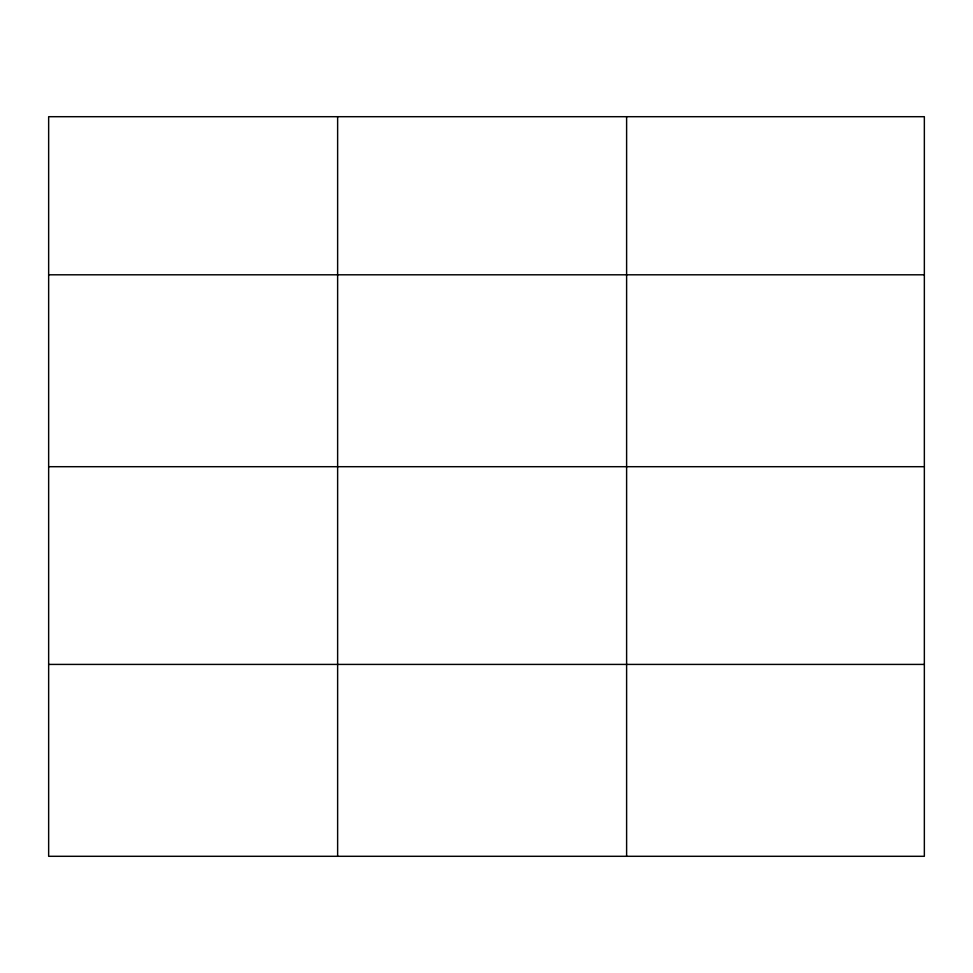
<?xml version="1.0" encoding="UTF-8"?>
<svg xmlns="http://www.w3.org/2000/svg" width="973" height="973" viewBox="0 0 973 973"><rect width="100%" height="100%" fill="white"/><g stroke="black" fill="none" stroke-linecap="round" stroke-linejoin="round"><path stroke-width="1.46" d="M924.35 466.699L924.35 116.699L48.65 116.699L48.65 856.301L924.35 856.301L924.35 466.699L48.65 466.699M48.65 274.8L924.35 274.8M48.65 664.413L924.35 664.413M626.612 116.699L626.612 856.301M337.631 116.699L337.631 856.301"/></g></svg>
